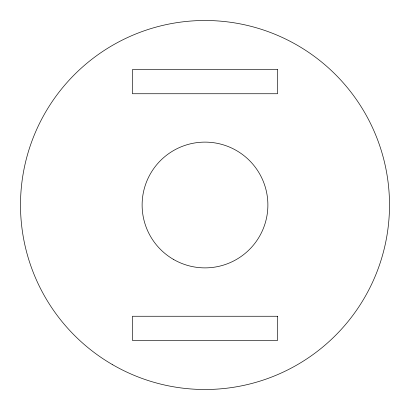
<?xml version="1.0" encoding="UTF-8"?>
<svg xmlns="http://www.w3.org/2000/svg" width="410" height="410" viewBox="0 0 410 410"><rect width="100%" height="100%" fill="white"/><g stroke="black" fill="none" stroke-linecap="round" stroke-linejoin="round"><path stroke-width="0.61" d="M277.56 69.556L132.44 69.556L132.44 93.741L277.56 93.741L277.56 69.556M277.56 316.259L132.44 316.259L132.44 340.443L277.56 340.443L277.56 316.259M173.558 259.458A62.884 62.884 0 0 0 267.884 205A62.884 62.884 0 0 0 173.558 150.542A62.884 62.884 0 0 0 173.558 259.458M112.75 364.782A184.5 184.5 0 0 0 389.5 205A184.5 184.5 0 0 0 112.75 45.218A184.5 184.5 0 0 0 112.75 364.782"/></g></svg>
